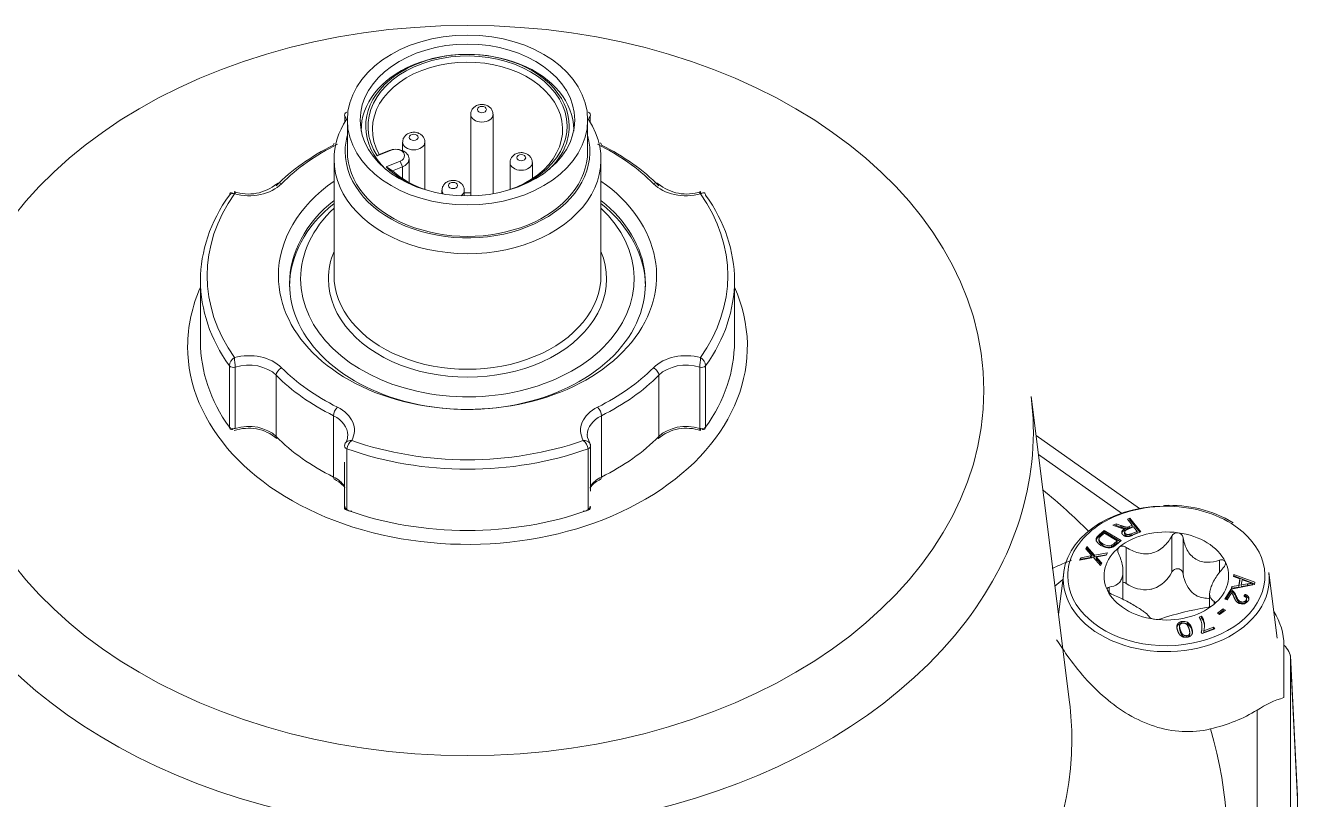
# Model space of a CAD drawing. Header units: millimetres. Extents: x 113490 to 142599, y -20467 to 115.
# Drawn here: x 128200.9 to 128258.1, y -7377 to -7342.2 of the extents above; entities that cross this region are included whole.
import ezdxf

# ---------------------------------------------------------------- set-up
doc = ezdxf.new("R2010")
doc.units = ezdxf.units.MM
doc.layers.add('DV1_0', color=7, linetype='Continuous')

msp = doc.modelspace()

# ---------------------------------------------------------------- linework, layer by layer
at = {"layer": 'DV1_0', "color": 7, "linetype": 'Continuous', "lineweight": 20}
for p, q in [((128215.247, -7346.525), (128215.247, -7346.256)), ((128226.276, -7346.256), (128226.276, -7346.525)), ((128217.235, -7347.803), (128217.335, -7347.784)), ((128217.835, -7348.538), (128217.735, -7348.274)), ((128217.835, -7349.057), (128217.835, -7348.538)), ((128210.056, -7357.476), (128210.056, -7360.234)), ((128210.317, -7360.299), (128210.317, -7357.541)), ((128231.206, -7357.541), (128231.206, -7360.299)), ((128231.466, -7360.234), (128231.466, -7357.476)), ((128212.16, -7360.658), (128212.16, -7357.9)), ((128229.362, -7360.658), (128229.362, -7357.9)), ((128214.739, -7362.481), (128214.739, -7359.723)), ((128226.784, -7362.481), (128226.784, -7359.723)), ((128215.339, -7363.969), (128215.339, -7361.211)), ((128226.184, -7361.211), (128226.184, -7363.969)), ((128246.423, -7361.461), (128250.163, -7364.106)), ((128250.51, -7364.704), (128250.51, -7364.774)), ((128249.152, -7365.073), (128249.152, -7365.144)), ((128249.325, -7365.484), (128249.325, -7365.554)), ((128249.835, -7365.468), (128249.835, -7365.539)), ((128250.322, -7365.009), (128250.322, -7365.08)), ((128250.588, -7365.034), (128250.588, -7365.105)), ((128252.416, -7365.141), (128252.416, -7366.76)), ((128250.366, -7365.641), (128250.366, -7367.26)), ((128254.565, -7366.217), (128254.565, -7366.787)), ((128249.611, -7367.424), (128249.611, -7367.673)), ((128254.323, -7368.071), (128254.323, -7368.188)), ((128255.526, -7368.09), (128255.526, -7368.161)), ((128255.759, -7368.016), (128255.759, -7368.087)), ((128252.877, -7368.977), (128252.877, -7369.048)), ((128252.804, -7369.361), (128252.804, -7369.431)), ((128253.314, -7369.273), (128253.314, -7369.344)), ((128258.072, -7376.979), (128257.759, -7370.638)), ((128257.759, -7389.039), (128257.759, -7370.638)), ((128256.26, -7372.958), (128256.26, -7383.917)), ((128258.072, -7376.979), (128258.072, -7395.379))]:
    msp.add_line(p, q, dxfattribs=at)
at = {"layer": 'DV1_0', "color": 7, "linetype": 'Continuous', "lineweight": 15}
for p, q in [((128215.361, -7346.429), (128215.361, -7347.843)), ((128220.908, -7346.171), (128220.908, -7349.839)), ((128221.908, -7349.743), (128221.908, -7346.171)), ((128226.161, -7347.843), (128226.161, -7346.429)), ((128215.986, -7346.853), (128215.986, -7346.919)), ((128225.536, -7346.919), (128225.536, -7346.853)), ((128216.701, -7348.043), (128217.335, -7347.784)), ((128217.235, -7347.803), (128216.796, -7347.982)), ((128217.846, -7347.421), (128217.846, -7347.808)), ((128218.846, -7349.556), (128218.846, -7347.421)), ((128214.761, -7348.197), (128214.761, -7353.394)), ((128217.735, -7348.274), (128217.101, -7348.533)), ((128218.135, -7349.239), (128218.135, -7348.17)), ((128222.676, -7348.336), (128222.676, -7349.556)), ((128223.676, -7349.065), (128223.676, -7348.336)), ((128226.761, -7353.394), (128226.761, -7348.197)), ((128217.396, -7348.717), (128217.835, -7348.538)), ((128219.614, -7349.586), (128219.614, -7349.743)), ((128220.614, -7349.839), (128220.614, -7349.586)), ((128208.761, -7353.642), (128208.761, -7356.399)), ((128232.761, -7356.399), (128232.761, -7353.642)), ((128247.821, -7372.603), (128246.097, -7358.865)), ((128250.964, -7363.895), (128246.316, -7360.609)), ((128226.294, -7363.118), (128226.294, -7361.007)), ((128215.229, -7361.81), (128215.229, -7363.921)), ((128250.423, -7364.377), (128250.539, -7364.331)), ((128250.643, -7364.65), (128250.423, -7364.377)), ((128250.539, -7364.401), (128250.466, -7364.431)), ((128250.539, -7364.331), (128251.033, -7364.945)), ((128250.539, -7364.331), (128250.539, -7364.401)), ((128250.99, -7364.963), (128250.539, -7364.401)), ((128249.152, -7365.073), (128249.386, -7364.879)), ((128249.386, -7364.95), (128249.152, -7365.144)), ((128249.386, -7364.879), (128250.147, -7365.338)), ((128249.386, -7364.879), (128249.386, -7364.95)), ((128250.098, -7365.379), (128249.386, -7364.95)), ((128249.773, -7364.639), (128249.917, -7364.581)), ((128250.058, -7364.745), (128249.773, -7364.639)), ((128249.917, -7364.651), (128249.864, -7364.673)), ((128249.917, -7364.581), (128250.135, -7364.662)), ((128249.917, -7364.581), (128249.917, -7364.651)), ((128250.135, -7364.733), (128249.917, -7364.651)), ((128250.135, -7364.662), (128250.135, -7364.733)), ((128250.3, -7364.952), (128250.3, -7365.023)), ((128250.313, -7364.792), (128250.313, -7364.862)), ((128250.443, -7364.727), (128250.443, -7364.798)), ((128250.7, -7364.72), (128250.452, -7364.82)), ((128250.51, -7364.704), (128250.643, -7364.65)), ((128250.643, -7364.721), (128250.51, -7364.774)), ((128250.588, -7365.034), (128250.863, -7364.924)), ((128250.588, -7365.105), (128250.863, -7364.994)), ((128250.643, -7364.65), (128250.643, -7364.721)), ((128251.033, -7364.945), (128250.647, -7365.1)), ((128250.863, -7364.924), (128250.7, -7364.72)), ((128250.863, -7364.924), (128250.863, -7364.994)), ((128249.146, -7365.273), (128249.146, -7365.343)), ((128249.146, -7365.283), (128249.146, -7365.354)), ((128249.39, -7365.005), (128249.252, -7365.119)), ((128249.971, -7365.355), (128249.39, -7365.005)), ((128249.709, -7365.551), (128249.709, -7365.621)), ((128249.835, -7365.468), (128249.971, -7365.355)), ((128249.835, -7365.539), (128249.971, -7365.426)), ((128250.147, -7365.338), (128249.924, -7365.523)), ((128249.971, -7365.355), (128249.971, -7365.426)), ((128252.929, -7365.212), (128252.929, -7366.831)), ((128248.9, -7366.099), (128248.276, -7366.213)), ((128248.276, -7366.213), (128248.334, -7366.106)), ((128248.334, -7366.106), (128248.758, -7366.029)), ((128248.758, -7366.1), (128248.334, -7366.177)), ((128248.334, -7366.106), (128248.334, -7366.177)), ((128248.548, -7365.713), (128248.605, -7365.608)), ((128248.781, -7365.968), (128248.548, -7365.713)), ((128248.605, -7365.679), (128248.572, -7365.739)), ((128248.605, -7365.608), (128248.95, -7365.995)), ((128248.605, -7365.608), (128248.605, -7365.679)), ((128248.95, -7366.065), (128248.605, -7365.679)), ((128248.758, -7366.029), (128248.83, -7366.017)), ((128248.758, -7366.029), (128248.758, -7366.1)), ((128248.83, -7366.088), (128248.758, -7366.1)), ((128248.83, -7366.017), (128248.781, -7365.968)), ((128248.83, -7366.017), (128248.83, -7366.088)), ((128249.219, -7366.449), (128248.9, -7366.099)), ((128248.95, -7365.995), (128249.522, -7365.892)), ((128249.479, -7365.97), (128248.95, -7366.065)), ((128248.95, -7365.995), (128248.95, -7366.065)), ((128249.018, -7366.073), (128249.018, -7366.144)), ((128249.466, -7365.996), (128249.161, -7366.051)), ((128249.522, -7365.892), (128249.466, -7365.996)), ((128248.334, -7366.177), (128248.319, -7366.205)), ((128249.094, -7366.154), (128249.271, -7366.354)), ((128249.094, -7366.154), (128249.094, -7366.225)), ((128249.247, -7366.398), (128249.094, -7366.225)), ((128249.271, -7366.354), (128249.219, -7366.449)), ((128247.56, -7366.77), (128247.326, -7368.654)), ((128250.226, -7367.977), (128250.226, -7366.716)), ((128255.191, -7366.955), (128255.208, -7366.857)), ((128255.478, -7367.059), (128255.191, -7366.955)), ((128255.208, -7366.928), (128255.203, -7366.96)), ((128255.208, -7366.857), (128256.154, -7367.213)), ((128255.208, -7366.857), (128255.208, -7366.928)), ((128256.142, -7367.279), (128255.208, -7366.928)), ((128255.427, -7367.353), (128255.478, -7367.059)), ((128255.478, -7367.129), (128255.427, -7367.424)), ((128255.478, -7367.059), (128255.478, -7367.129)), ((128255.58, -7367.095), (128255.538, -7367.333)), ((128255.858, -7367.198), (128255.58, -7367.095)), ((128256.041, -7367.252), (128256.041, -7367.323)), ((128256.154, -7367.213), (128256.136, -7367.314)), ((128257.154, -7369.729), (128256.786, -7366.77)), ((128254.121, -7367.723), (128254.121, -7368.314)), ((128254.805, -7367.969), (128255.066, -7367.54)), ((128255.066, -7367.611), (128254.841, -7367.98)), ((128255.107, -7367.684), (128254.914, -7368.002)), ((128255.066, -7367.54), (128255.066, -7367.611)), ((128256.136, -7367.314), (128255.094, -7367.514)), ((128255.094, -7367.514), (128255.112, -7367.408)), ((128255.112, -7367.479), (128255.106, -7367.511)), ((128255.112, -7367.408), (128255.427, -7367.353)), ((128255.112, -7367.408), (128255.112, -7367.479)), ((128255.427, -7367.424), (128255.112, -7367.479)), ((128255.139, -7367.573), (128255.139, -7367.644)), ((128255.305, -7367.81), (128255.305, -7367.88)), ((128255.427, -7367.353), (128255.427, -7367.424)), ((128255.538, -7367.333), (128255.827, -7367.283)), ((128255.538, -7367.333), (128255.538, -7367.404)), ((128255.538, -7367.404), (128255.827, -7367.354)), ((128255.652, -7367.833), (128255.714, -7367.755)), ((128255.714, -7367.755), (128255.714, -7367.825)), ((128255.827, -7367.283), (128255.827, -7367.354)), ((128254.48, -7368.602), (128254.735, -7368.404)), ((128254.735, -7368.404), (128254.826, -7368.463)), ((128254.735, -7368.404), (128254.735, -7368.475)), ((128254.914, -7368.002), (128254.805, -7367.969)), ((128255.778, -7368.025), (128255.778, -7367.955)), ((128253.646, -7368.776), (128253.757, -7368.733)), ((128253.757, -7368.804), (128253.679, -7368.834)), ((128253.757, -7368.733), (128253.757, -7368.804)), ((128254.571, -7368.66), (128254.48, -7368.602)), ((128254.735, -7368.475), (128254.53, -7368.634)), ((128254.826, -7368.463), (128254.571, -7368.66)), ((128254.777, -7368.502), (128254.735, -7368.475)), ((128252.768, -7369.192), (128252.768, -7369.263)), ((128253.122, -7369.01), (128253.122, -7369.081)), ((128253.208, -7369.537), (128253.208, -7369.608)), ((128253.225, -7369.532), (128253.225, -7369.461)), ((128253.779, -7369.518), (128253.734, -7369.459)), ((128253.772, -7369.281), (128253.772, -7369.21)), ((128254.348, -7369.301), (128253.779, -7369.518)), ((128253.862, -7369.392), (128254.292, -7369.227)), ((128254.292, -7369.298), (128253.862, -7369.462)), ((128253.862, -7369.392), (128253.862, -7369.462)), ((128254.292, -7369.227), (128254.348, -7369.301)), ((128254.292, -7369.227), (128254.292, -7369.298)), ((128254.307, -7369.317), (128254.292, -7369.298)), ((128253.095, -7369.609), (128253.095, -7369.68)), ((128257.46, -7370.039), (128257.46, -7372.395)), ((128258.069, -7376.833), (128257.756, -7370.5))]:
    msp.add_line(p, q, dxfattribs=at)
for centre, radius, start, end in [((128210.922, -7347.779), 1.977, 250.8187, 309.9805), ((128230.6, -7347.779), 1.977, 230.0125, 289.1883), ((128210.238, -7349.979), 0.25, 71.5127, 136.5596), ((128210.575, -7357.542), 0.522, 124.0118, 172.6974), ((128210.238, -7357.304), 0.25, 223.4307, 288.4969), ((128205.08, -7357.741), 5.24, 2.1852, 6.9225), ((128236.442, -7357.741), 5.24, 173.0776, 177.8147), ((128231.285, -7357.304), 0.25, 251.5031, 316.5693), ((128230.948, -7357.542), 0.522, 7.3026, 55.9881), ((128210.238, -7360.062), 0.25, 223.4316, 288.496), ((128210.923, -7362.262), 1.977, 50.0125, 109.1883), ((128230.6, -7362.262), 1.977, 70.8187, 129.9805), ((128231.285, -7360.062), 0.25, 251.504, 316.5684), ((128215.864, -7361.269), 0.528, 125.4539, 173.6627), ((128225.631, -7361.286), 0.558, 7.7104, 53.1731), ((128252.337, -7369.331), 5.58, 59.3237, 92.962), ((128250.369, -7363.918), 0.884, 249.4506, 260.3027), ((128250.281, -7364.294), 0.498, 262.9423, 273.7024), ((128250.309, -7364.23), 0.515, 285.1807, 293.0228), ((128250.309, -7364.301), 0.515, 285.1807, 293.0228), ((128252.676, -7365.274), 0.292, 84.0047, 152.9011), ((128252.666, -7365.246), 0.265, 7.3597, 81.2137), ((128249.589, -7365.011), 0.65, 236.9671, 275.1891), ((128249.584, -7365.13), 0.439, 233.7266, 286.466), ((128249.584, -7365.201), 0.439, 233.7266, 286.466), ((128249.503, -7365.098), 0.497, 294.3807, 311.8539), ((128249.503, -7365.169), 0.497, 294.3807, 311.8539), ((128249.418, -7364.941), 0.771, 299.4218, 310.9623), ((128248.855, -7364.513), 1.568, 275.9465, 281.2427), ((128248.318, -7366.807), 1.014, 40.0563, 46.3754), ((128249.602, -7365.244), 0.417, 276.2793, 297.8705), ((128248.318, -7366.878), 1.014, 40.0563, 46.3754), ((128251.253, -7366.035), 1.512, 234.1239, 276.6682), ((128251.064, -7366.08), 1.514, 290.8563, 333.2673), ((128254.302, -7366.675), 1.382, 186.4929, 230.7383), ((128256.489, -7371.069), 3.843, 96.6917, 99.9217), ((128256.45, -7365.541), 1.759, 250.3192, 256.5492), ((128249.94, -7367.311), 0.489, 212.3081, 251.1134), ((128254.073, -7366.635), 1.298, 247.0279, 272.0602), ((128254.858, -7367.947), 0.467, 17.0566, 53.0285), ((128254.858, -7368.017), 0.467, 17.0566, 53.0285), ((128256.489, -7371.139), 3.843, 96.6917, 99.9217), ((128256.328, -7382.432), 14.277, 99.4643, 107.9363), ((128253.895, -7367.698), 0.657, 277.4305, 306.6327), ((128255.582, -7367.865), 0.325, 250.4666, 326.138), ((128251.743, -7368.28), 0.6, 260.1569, 288.2961), ((128252.953, -7369.339), 0.37, 62.7937, 101.8456), ((128253.039, -7369.179), 0.729, 17.251, 33.6009), ((128252.935, -7369.209), 0.837, 342.6226, 17.0771), ((128253.105, -7369.174), 0.788, 343.9786, 34.0323), ((128253.105, -7369.245), 0.788, 359.9341, 34.0323), ((128252.953, -7369.41), 0.37, 62.7937, 101.8456), ((128252.877, -7369.391), 0.453, 14.9868, 57.1645), ((128252.877, -7369.461), 0.453, 14.9868, 57.1645), ((128252.935, -7369.279), 0.837, 346.6326, 359.8834), ((128258.65, -7376.495), 4.269, 106.1816, 124.0401)]:
    msp.add_arc(centre, radius, start, end, dxfattribs=at)
at = {"layer": 'DV1_0', "color": 7, "linetype": 'Continuous', "lineweight": 20}
for centre, major_axis in [((128220.761, -7358.591), (-23.211, 0)), ((128221.408, -7345.959), (0.2, 0)), ((128218.346, -7347.209), (0.2, 0)), ((128223.176, -7348.124), (0.2, 0)), ((128220.114, -7349.374), (0.2, 0))]:
    msp.add_ellipse(centre, major_axis=major_axis, ratio=0.707107, dxfattribs=at)
at = {"layer": 'DV1_0', "color": 7, "linetype": 'Continuous', "lineweight": 15}
for major_axis in [(-5.4, 0), (4.825, 0)]:
    msp.add_ellipse((128220.761, -7346.429), major_axis=major_axis, ratio=0.707107, dxfattribs=at)
for centre, major_axis, ratio, start_param, end_param in [((128220.761, -7346.712), (-4.475, 0), 0.707107, 2.097391, 6.717279), ((128220.761, -7346.712), (4.575, 0), 0.707107, 0, 3.783032), ((128220.761, -7346.853), (4.275, 0), 0.707107, 5.15073, 9.807561), ((128220.761, -7346.853), (4.775, 0), 0.707107, 0, 3.162538), ((128220.761, -7348.197), (-6, 0), 0.707107, 0, 3.577672), ((128220.761, -7348.197), (-6, 0), 0.707107, 5.847108, 6.283185), ((128227.644, -7346.691), (1.5, 0), 0.707107, 2.719344, 2.868541), ((128220.761, -7347.843), (-5.5, 0), 0.707107, 6.092203, 6.283185), ((128220.761, -7347.843), (-5.5, 0), 0.707107, 0, 3.332575), ((128220.761, -7346.712), (4.575, 0), 0.707107, 5.641744, 6.283185), ((128220.761, -7346.853), (4.775, 0), 0.707107, 6.26224, 6.283185), ((128220.761, -7353.642), (-10.5, 0), 0.707107, 5.323254, 5.67232), ((128220.761, -7353.429), (-10.2, 0), 0.707107, 5.323254, 5.67232), ((128214.911, -7347.733), (0.133, -0.269), 0.40558, 3.171432, 3.827903), ((128217.535, -7348.17), (-0.6, 0), 0.707107, 2.094395, 5.235988), ((128217.535, -7348.029), (-0.4, 0), 0.707107, 2.094395, 5.235988), ((128220.761, -7353.429), (10.2, 0), 0.707107, 0.610865, 0.959931), ((128226.612, -7347.733), (-0.133, -0.269), 0.40558, 2.455282, 3.11061), ((128220.761, -7353.642), (10.5, 0), 0.707107, 0.610865, 0.959931), ((128220.761, -7347.843), (-5.4, 0), 0.707107, 0, 3.141593), ((128229.622, -7343.446), (-13.404, -5.079), 0.066987, -0.321068, -0.295878), ((128220.761, -7346.712), (-4.475, 0), 0.707107, 0.613104, 1.044201), ((128223.823, -7336.344), (2.668, -14.083), 0.933013, -0.725451, -0.700261), ((128220.761, -7346.853), (4.275, 0), 0.707107, 3.806007, 4.274048), ((128220.761, -7353.429), (-8.5, 0), 0.707107, 0, 3.928721), ((128220.761, -7353.429), (-8.5, 0), 0.707107, 5.496057, 6.283185), ((128220.761, -7353.642), (12, 0), 0.707107, 2.672717, 3.610469), ((128220.761, -7353.429), (11.7, 0), 0.707107, 2.680654, 3.602531), ((128220.761, -7353.783), (-8, 0), 0.707107, 5.560451, 6.283185), ((128220.761, -7353.783), (-8, 0), 0.707107, 0, 3.864327), ((128220.761, -7352.722), (4.275, 0), 0.707107, 1.536392, 1.6052), ((128220.761, -7353.429), (-11.7, 0), 0.707107, 2.680654, 3.602531), ((128220.761, -7353.642), (-12, 0), 0.707107, 2.672717, 3.610469), ((128220.761, -7353.924), (-8, 0), 0.707107, 5.560451, 6.283185), ((128220.761, -7353.571), (-7.5, 0), 0.707107, 5.639684, 6.283185), ((128220.761, -7353.571), (-7.5, 0), 0.707107, 0, 3.785094), ((128220.761, -7353.924), (-8, 0), 0.707107, 3.141593, 3.864327), ((128220.761, -7353.571), (-6.25, 0), 0.707107, 0, 3.425387), ((128220.761, -7353.571), (-6.25, 0), 0.707107, 5.999391, 6.283185), ((128220.761, -7353.394), (-6, 0), 0.707107, 0, 3.141593), ((128220.761, -7356.611), (-12.58, 0), 0.707107, 5.978276, 6.283185), ((128220.761, -7356.611), (-12.58, 0), 0.707107, 0, 3.446502), ((128220.761, -7356.399), (12, 0), 0.707107, 3.141593, 3.610469), ((128220.761, -7356.399), (-12, 0), 0.707107, 2.672717, 3.141593), ((128210.931, -7358.296), (1.8, 0), 0.707107, 0.610865, 1.939725), ((128230.591, -7358.296), (1.8, 0), 0.707107, 1.201868, 2.530727), ((128210.931, -7358.509), (-1.5, 0), 0.707107, 3.752458, 5.134638), ((128230.591, -7358.509), (-1.5, 0), 0.707107, 4.29014, 5.67232), ((128220.761, -7353.642), (-10.5, 0), 0.707107, 0.610865, 0.959931), ((128220.761, -7353.429), (-10.2, 0), 0.707107, 0.610865, 0.959931), ((128220.761, -7353.429), (10.2, 0), 0.707107, 5.323254, 5.67232), ((128220.761, -7353.642), (10.5, 0), 0.707107, 5.323254, 5.67232), ((128220.761, -7360.455), (-25.436, 0), 0.707107, 2.650107, 3.2301), ((128213.878, -7360.38), (-1.8, 0), 0.707107, 2.772664, 4.101524), ((128227.644, -7360.592), (1.5, 0), 0.707107, 2.181662, 3.135191), ((128220.761, -7356.399), (-10.5, 0), 0.707107, 0.610865, 0.959931), ((128212.406, -7360.536), (0.213, 0.211), 0.579228, 2.620829, 3.141015), ((128213.878, -7360.592), (-1.5, 0), 0.707107, 2.835366, 3.141593), ((128220.761, -7353.429), (11.7, 0), 0.707107, 4.25145, 5.173328), ((128220.761, -7356.399), (10.5, 0), 0.707107, 5.323254, 5.67232), ((128229.117, -7360.536), (-0.213, 0.211), 0.579228, 3.093234, 3.662356), ((128220.761, -7353.642), (-12, 0), 0.707107, 1.10192, 2.039672), ((128252.173, -7367.056), (-4.631, 0), 0.707107, 4.739114, 6.283185), ((128220.761, -7356.399), (12, 0), 0.707107, 4.243513, 5.181265), ((128252.173, -7366.927), (-4.432, 0), 0.707107, 0, 3.990776), ((128252.173, -7366.927), (-4.432, 0), 0.707107, 5.567983, 6.283185), ((128252.173, -7366.927), (-2.8, 0), 0.707107, 4.520785, 5.567983), ((128252.173, -7366.927), (2.8, 0), 0.707107, 0.331995, 1.379193), ((128252.173, -7366.927), (2.8, 0), 0.707107, 2.42639, 3.473588), ((128252.173, -7366.927), (-2.8, 0), 0.707107, 2.42639, 3.473588), ((128252.173, -7370.039), (6.25, 0), 0.707107, -3.872694, -3.783564), ((128252.173, -7367.056), (-4.631, 0), 0.707107, 0, 3.229193), ((128252.173, -7366.927), (-2.8, 0), 0.707107, 0.331995, 1.379193), ((128250.955, -7366.366), (1.721, 0), 0.707107, 4.99079, 5.097978), ((128254.624, -7366.87), (-1.721, 0), 0.707107, 0.802, 0.909188), ((128254.989, -7367.68), (0.213, 0), 0.707107, 0.791927, 1.201964), ((128254.989, -7367.751), (0.213, 0), 0.707107, 0.791927, 1.201964), ((128252.173, -7366.927), (2.8, 0), 0.707107, 4.520785, 5.567983), ((128252.173, -7370.039), (-5.287, 0), 0.707107, 3.141593, 3.560211), ((128253.059, -7369.5), (0.158, 0), 0.707107, 4.93993, 5.948385), ((128253.059, -7369.571), (0.158, 0), 0.707107, 4.93993, 5.279477), ((128253.059, -7369.571), (0.158, 0), 0.707107, 5.424498, 5.948385), ((128252.173, -7370.638), (5.586, 0), 0.707107, 0, 0.034928), ((128220.761, -7374.301), (-27.166, 0), 0.707107, 3.141593, 3.2301), ((128252.173, -7369.614), (6.25, 0), 0.707107, 5.035439, 5.425148), ((128252.173, -7376.979), (-5.899, 0), 0.707107, 3.141593, 3.176521)]:
    msp.add_ellipse(centre, major_axis=major_axis, ratio=ratio, start_param=start_param, end_param=end_param, dxfattribs=at)
at = {"layer": 'DV1_0', "color": 7, "linetype": 'Continuous', "lineweight": 20}
for centre, major_axis, ratio, start_param, end_param in [((128213.878, -7346.691), (-1.5, 0), 0.707107, 3.414646, 3.563842), ((128221.408, -7346.171), (0.5, 0), 0.707107, 3.141593, 6.281425), ((128218.346, -7347.421), (0.5, 0), 0.707107, 3.141593, 6.281425), ((128226.612, -7347.733), (-0.133, -0.269), 0.40558, 3.11061, 3.185901), ((128223.176, -7348.336), (0.5, 0), 0.707107, 3.140991, 6.281327), ((128210.931, -7348.562), (-1.8, 0), 0.707107, 1.201868, 2.530727), ((128212.406, -7349.505), (0.213, -0.211), 0.579228, 2.09156, 3.093234), ((128229.117, -7349.505), (-0.213, -0.211), 0.579228, 3.141015, 4.191625), ((128230.591, -7348.562), (-1.8, 0), 0.707107, 0.610865, 1.939725), ((128220.114, -7349.586), (0.5, 0), 0.707107, 3.141593, 3.633029), ((128220.114, -7349.586), (0.5, 0), 0.707107, 5.50391, 6.281425), ((128212.406, -7357.778), (0.213, 0.211), 0.579228, 1.050033, 2.620829), ((128229.117, -7357.778), (-0.213, 0.211), 0.579228, 3.662356, 5.233153), ((128214.911, -7359.55), (0.133, 0.269), 0.40558, 0.884486, 2.455282), ((128213.878, -7360.592), (-1.5, 0), 0.707107, 3.141593, 4.101524), ((128227.644, -7360.38), (1.8, 0), 0.707107, 2.181662, 3.510521), ((128226.612, -7359.55), (-0.133, 0.269), 0.40558, 3.827903, 5.398699), ((128210.931, -7361.266), (1.5, 0), 0.707107, 0.610865, 1.993045), ((128230.591, -7361.266), (1.5, 0), 0.707107, 1.148547, 2.530727), ((128220.761, -7360.455), (-25.436, 0), 0.707107, 0, 2.650107), ((128213.878, -7363.35), (-1.5, 0), 0.707107, 3.591565, 4.101524), ((128214.911, -7362.307), (0.133, 0.269), 0.40558, 2.455282, 3.11061), ((128227.644, -7363.35), (1.5, 0), 0.707107, 2.181662, 2.69162), ((128226.612, -7362.307), (-0.133, 0.269), 0.40558, 3.171432, 3.827903), ((128220.761, -7378.815), (34.139, 0), 0.707107, 0.613658, 0.71125), ((128252.173, -7366.927), (-4.432, 0), 0.707107, 3.990776, 5.567983), ((128256.26, -7370.675), (1.5, 0), 0.707107, 0.034907, 0.643501), ((128220.761, -7378.815), (-34.139, 0), 0.707107, 2.983486, 3.350631), ((128220.761, -7374.301), (-27.166, 0), 0.707107, 0, 3.141593)]:
    msp.add_ellipse(centre, major_axis=major_axis, ratio=ratio, start_param=start_param, end_param=end_param, dxfattribs=at)
at = {"layer": 'DV1_0', "color": 7, "linetype": 'Continuous', "lineweight": 15}
for points, degree in [([(128215.339, -7346.072), (128215.248, -7346.105), (128215.205, -7346.191), (128215.247, -7346.256)], 3), ([(128226.276, -7346.256), (128226.318, -7346.191), (128226.275, -7346.105), (128226.184, -7346.072)], 3), ([(128226.26, -7360.96), (128226.16, -7360.738), (128226.126, -7360.614), (128226.155, -7360.587)], 3), ([(128215.247, -7361.027), (128215.205, -7361.093), (128215.248, -7361.179), (128215.339, -7361.211)], 3), ([(128226.184, -7361.211), (128226.275, -7361.179), (128226.318, -7361.093), (128226.276, -7361.027)], 3), ([(128215.339, -7363.969), (128215.248, -7363.936), (128215.205, -7363.85), (128215.247, -7363.785)], 3), ([(128226.276, -7363.785), (128226.318, -7363.85), (128226.275, -7363.936), (128226.184, -7363.969)], 3), ([(128250.135, -7364.662), (128250.23, -7364.697), (128250.342, -7364.73), (128250.413, -7364.733), (128250.443, -7364.727)], 2), ([(128250.443, -7364.798), (128250.413, -7364.803), (128250.342, -7364.8), (128250.23, -7364.768), (128250.135, -7364.733)], 2), ([(128250.203, -7365.057), (128250.15, -7364.992), (128250.198, -7364.854), (128250.313, -7364.792)], 2), ([(128250.313, -7364.862), (128250.207, -7364.92), (128250.179, -7364.983)], 2), ([(128250.452, -7364.82), (128250.374, -7364.852), (128250.303, -7364.91), (128250.298, -7364.98), (128250.322, -7365.009)], 2), ([(128249.234, -7365.556), (128249.148, -7365.504), (128249.049, -7365.394), (128249.015, -7365.297), (128249.029, -7365.213), (128249.093, -7365.122), (128249.152, -7365.073)], 2), ([(128249.252, -7365.119), (128249.187, -7365.173), (128249.142, -7365.25), (128249.146, -7365.283)], 2), ([(128249.146, -7365.283), (128249.152, -7365.33), (128249.238, -7365.431), (128249.325, -7365.484)], 2), ([(128249.146, -7365.354), (128249.152, -7365.401), (128249.238, -7365.502), (128249.325, -7365.554)], 2), ([(128250.647, -7365.1), (128250.532, -7365.147), (128250.384, -7365.163), (128250.244, -7365.108), (128250.203, -7365.057)], 2), ([(128250.3, -7365.022), (128250.3, -7365.053), (128250.322, -7365.08)], 2), ([(128250.322, -7365.009), (128250.357, -7365.053), (128250.491, -7365.073), (128250.588, -7365.034)], 2), ([(128250.322, -7365.08), (128250.357, -7365.124), (128250.491, -7365.144), (128250.588, -7365.105)], 2), ([(128250.366, -7367.26), (128250.323, -7367.232), (128250.274, -7367.213), (128250.225, -7367.207)], 3), ([(128255.207, -7367.863), (128255.166, -7367.766), (128255.13, -7367.707), (128255.107, -7367.684)], 2), ([(128255.305, -7367.81), (128255.364, -7367.953), (128255.461, -7368.07), (128255.526, -7368.09)], 2), ([(128255.759, -7368.016), (128255.794, -7367.958), (128255.738, -7367.86), (128255.652, -7367.833)], 2), ([(128255.714, -7367.755), (128255.838, -7367.802), (128255.907, -7367.954), (128255.851, -7368.046)], 2), ([(128255.473, -7368.171), (128255.418, -7368.154), (128255.331, -7368.09), (128255.258, -7367.98), (128255.207, -7367.863)], 2), ([(128255.526, -7368.161), (128255.461, -7368.141), (128255.364, -7368.023), (128255.305, -7367.88)], 2), ([(128255.526, -7368.09), (128255.593, -7368.11), (128255.726, -7368.07), (128255.759, -7368.016)], 2), ([(128255.759, -7368.087), (128255.726, -7368.141), (128255.593, -7368.181), (128255.526, -7368.161)], 2), ([(128255.778, -7368.025), (128255.779, -7368.054), (128255.759, -7368.087)], 2), ([(128252.681, -7369.382), (128252.639, -7369.261), (128252.659, -7369.1), (128252.772, -7368.995), (128252.877, -7368.977)], 2), ([(128253.117, -7369.679), (128253.039, -7369.692), (128252.905, -7369.668), (128252.801, -7369.597), (128252.716, -7369.484), (128252.681, -7369.382)], 2), ([(128252.901, -7369.046), (128252.82, -7369.06), (128252.746, -7369.191), (128252.804, -7369.361)], 2), ([(128252.768, -7369.262), (128252.768, -7369.327), (128252.804, -7369.431)], 2), ([(128252.804, -7369.361), (128252.862, -7369.53), (128253.012, -7369.623), (128253.095, -7369.609)], 2), ([(128252.804, -7369.431), (128252.862, -7369.601), (128253.012, -7369.694), (128253.095, -7369.679)], 2), ([(128253.191, -7369.294), (128253.133, -7369.125), (128252.983, -7369.032), (128252.901, -7369.046)], 2), ([(128253.314, -7369.273), (128253.356, -7369.396), (128253.336, -7369.556), (128253.224, -7369.66), (128253.117, -7369.679)], 2), ([(128253.209, -7369.537), (128253.249, -7369.464), (128253.191, -7369.294)], 2), ([(128253.209, -7369.608), (128253.225, -7369.578), (128253.225, -7369.531)], 2), ([(128253.348, -7369.514), (128253.348, -7369.443), (128253.314, -7369.344)], 2)]:
    msp.add_open_spline(points, degree=degree, dxfattribs=at)
for points, degree, knots in [([(128221.408, -7345.73), (128221.349, -7345.734), (128221.242, -7345.744), (128221.084, -7345.82), (128220.971, -7345.939), (128220.912, -7346.068), (128220.914, -7346.143), (128220.915, -7346.175)], 3, [0, 0, 0, 0, 0.213256, 0.45403, 0.673877, 0.880374, 1, 1, 1, 1]), ([(128221.902, -7346.171), (128221.904, -7346.153), (128221.91, -7346.09), (128221.866, -7345.974), (128221.774, -7345.856), (128221.641, -7345.77), (128221.509, -7345.733), (128221.433, -7345.73), (128221.408, -7345.73)], 3, [0, 0, 0, 0, 0.068599, 0.275379, 0.473191, 0.680223, 0.909966, 1, 1, 1, 1]), ([(128218.346, -7346.98), (128218.287, -7346.984), (128218.18, -7346.994), (128218.022, -7347.07), (128217.909, -7347.189), (128217.85, -7347.318), (128217.852, -7347.393), (128217.853, -7347.425)], 3, [0, 0, 0, 0, 0.213256, 0.45403, 0.673877, 0.880374, 1, 1, 1, 1]), ([(128218.84, -7347.421), (128218.842, -7347.403), (128218.849, -7347.34), (128218.804, -7347.224), (128218.712, -7347.106), (128218.58, -7347.02), (128218.447, -7346.983), (128218.371, -7346.98), (128218.346, -7346.98)], 3, [0, 0, 0, 0, 0.068599, 0.275379, 0.473191, 0.680223, 0.909966, 1, 1, 1, 1]), ([(128223.176, -7347.895), (128223.117, -7347.899), (128223.01, -7347.909), (128222.852, -7347.985), (128222.739, -7348.104), (128222.68, -7348.231), (128222.682, -7348.305), (128222.683, -7348.336)], 3, [0, 0, 0, 0, 0.214556, 0.456798, 0.677986, 0.885741, 1, 1, 1, 1]), ([(128223.67, -7348.337), (128223.672, -7348.319), (128223.678, -7348.255), (128223.633, -7348.139), (128223.541, -7348.021), (128223.409, -7347.935), (128223.276, -7347.899), (128223.201, -7347.895), (128223.176, -7347.895)], 3, [0, 0, 0, 0, 0.069829, 0.276337, 0.473887, 0.680645, 0.910085, 1, 1, 1, 1]), ([(128220.114, -7349.145), (128220.055, -7349.149), (128219.948, -7349.159), (128219.79, -7349.235), (128219.677, -7349.354), (128219.617, -7349.483), (128219.62, -7349.558), (128219.621, -7349.59)], 3, [0, 0, 0, 0, 0.213256, 0.45403, 0.673877, 0.880374, 1, 1, 1, 1]), ([(128220.608, -7349.586), (128220.61, -7349.568), (128220.616, -7349.505), (128220.571, -7349.389), (128220.48, -7349.271), (128220.347, -7349.185), (128220.215, -7349.149), (128220.139, -7349.145), (128220.114, -7349.145)], 3, [0, 0, 0, 0, 0.068599, 0.275379, 0.473191, 0.680223, 0.909966, 1, 1, 1, 1]), ([(128210.056, -7349.807), (128210.056, -7349.755), (128210.089, -7349.705), (128210.176, -7349.696), (128210.238, -7349.721), (128210.28, -7349.748), (128210.281, -7349.749), (128210.282, -7349.75)], 3, [0, 0, 0, 0, 0.395906, 0.593859, 0.989765, 0.989765, 1, 1, 1, 1]), ([(128210.282, -7349.75), (128210.282, -7349.749), (128210.283, -7349.748), (128210.287, -7349.707), (128210.295, -7349.665), (128210.31, -7349.648), (128210.317, -7349.69), (128210.317, -7349.742)], 3, [0, 0, 0, 0, 0.010235, 0.010235, 0.406141, 0.604094, 1, 1, 1, 1]), ([(128231.206, -7349.742), (128231.206, -7349.716), (128231.208, -7349.674), (128231.221, -7349.637), (128231.234, -7349.687), (128231.24, -7349.748), (128231.24, -7349.749), (128231.24, -7349.75)], 3, [0, 0, 0, 0, 0.197946, 0.395892, 0.989731, 0.989731, 1, 1, 1, 1]), ([(128231.24, -7349.75), (128231.241, -7349.749), (128231.242, -7349.748), (128231.305, -7349.707), (128231.389, -7349.681), (128231.456, -7349.736), (128231.466, -7349.781), (128231.466, -7349.807)], 3, [0, 0, 0, 0, 0.010269, 0.010269, 0.604108, 0.802054, 1, 1, 1, 1]), ([(128210.056, -7360.234), (128210.056, -7360.26), (128210.067, -7360.305), (128210.134, -7360.36), (128210.217, -7360.334), (128210.28, -7360.293), (128210.281, -7360.292), (128210.282, -7360.291)], 3, [0, 0, 0, 0, 0.197953, 0.395906, 0.989765, 0.989765, 1, 1, 1, 1]), ([(128231.206, -7360.299), (128231.206, -7360.325), (128231.208, -7360.367), (128231.221, -7360.404), (128231.234, -7360.353), (128231.24, -7360.293), (128231.24, -7360.292), (128231.24, -7360.291)], 3, [0, 0, 0, 0, 0.197946, 0.395892, 0.989731, 0.989731, 1, 1, 1, 1]), ([(128231.24, -7360.291), (128231.241, -7360.292), (128231.242, -7360.293), (128231.305, -7360.334), (128231.389, -7360.36), (128231.456, -7360.305), (128231.466, -7360.26), (128231.466, -7360.234)], 3, [0, 0, 0, 0, 0.010269, 0.010269, 0.604108, 0.802054, 1, 1, 1, 1]), ([(128215.557, -7360.839), (128215.556, -7360.839), (128215.554, -7360.839), (128215.468, -7360.835), (128215.353, -7360.858), (128215.261, -7360.95), (128215.247, -7361.001), (128215.247, -7361.027)], 3, [0, 0, 0, 0, 0.010216, 0.010216, 0.604086, 0.802043, 1, 1, 1, 1]), ([(128226.276, -7361.027), (128226.276, -7360.975), (128226.231, -7360.906), (128226.111, -7360.848), (128226.026, -7360.837), (128225.968, -7360.839), (128225.967, -7360.839), (128225.965, -7360.839)], 3, [0, 0, 0, 0, 0.395892, 0.593838, 0.989731, 0.989731, 1, 1, 1, 1]), ([(128214.778, -7362.576), (128214.92, -7362.662), (128215.095, -7362.771), (128215.22, -7362.915), (128215.254, -7362.963)], 3, [0, 0, 0, 0, 0.3679318, 0.5463135, 0.5463135, 0.5463135, 0.5463135]), ([(128226.259, -7362.982), (128226.315, -7362.892), (128226.462, -7362.737), (128226.652, -7362.628), (128226.745, -7362.576)], 3, [0.423951, 0.423951, 0.423951, 0.423951, 0.7648726, 1, 1, 1, 1]), ([(128215.247, -7363.785), (128215.247, -7363.837), (128215.292, -7363.915), (128215.412, -7363.994), (128215.496, -7364.017), (128215.554, -7364.021), (128215.556, -7364.021), (128215.557, -7364.021)], 3, [0, 0, 0, 0, 0.395892, 0.593838, 0.989731, 0.989731, 1, 1, 1, 1]), ([(128225.965, -7364.021), (128225.967, -7364.021), (128225.968, -7364.021), (128226.026, -7364.017), (128226.111, -7363.994), (128226.231, -7363.915), (128226.276, -7363.837), (128226.276, -7363.785)], 3, [0, 0, 0, 0, 0.010216, 0.010216, 0.40613, 0.604086, 1, 1, 1, 1]), ([(128249.152, -7365.144), (128249.093, -7365.193), (128249.029, -7365.284), (128249.019, -7365.341), (128249.02, -7365.358)], 2, [0, 0, 0, 0.2, 0.4, 0.4740335, 0.4740335, 0.4740335]), ([(128250.366, -7365.641), (128250.54, -7365.753), (128250.723, -7365.839), (128251.018, -7365.914), (128251.117, -7365.929), (128251.317, -7365.934), (128251.419, -7365.923), (128251.613, -7365.876), (128251.707, -7365.839), (128251.885, -7365.742), (128251.967, -7365.683), (128252.195, -7365.481), (128252.318, -7365.319), (128252.416, -7365.141)], 3, [0, 0, 0, 0, 0.25, 0.25, 0.375, 0.375, 0.5, 0.5, 0.625, 0.625, 0.75, 0.75, 1, 1, 1, 1]), ([(128252.929, -7365.212), (128252.961, -7365.407), (128253.021, -7365.593), (128253.163, -7365.847), (128253.218, -7365.924), (128253.345, -7366.063), (128253.418, -7366.123), (128253.572, -7366.218), (128253.656, -7366.254), (128253.831, -7366.301), (128253.921, -7366.312), (128254.197, -7366.316), (128254.381, -7366.279), (128254.565, -7366.217)], 3, [0, 0, 0, 0, 0.25, 0.25, 0.375, 0.375, 0.5, 0.5, 0.625, 0.625, 0.75, 0.75, 1, 1, 1, 1]), ([(128249.611, -7367.424), (128249.752, -7367.408), (128249.875, -7367.37), (128250.028, -7367.262), (128250.072, -7367.218), (128250.145, -7367.111), (128250.174, -7367.047), (128250.214, -7366.905), (128250.224, -7366.825), (128250.227, -7366.654), (128250.219, -7366.565), (128250.172, -7366.289), (128250.11, -7366.102), (128250.024, -7365.92)], 3, [0, 0, 0, 0, 0.25, 0.25, 0.375, 0.375, 0.5, 0.5, 0.625, 0.625, 0.75, 0.75, 1, 1, 1, 1]), ([(128250.024, -7365.92), (128249.999, -7365.868), (128249.987, -7365.812), (128249.997, -7365.708), (128250.02, -7365.661), (128250.059, -7365.629)], 3, [0, 0, 0, 0, 0.5, 0.5, 1, 1, 1, 1]), ([(128250.059, -7365.629), (128250.098, -7365.597), (128250.151, -7365.582), (128250.261, -7365.589), (128250.317, -7365.609), (128250.366, -7365.641)], 3, [0, 0, 0, 0, 0.5, 0.5, 1, 1, 1, 1]), ([(128247.045, -7366.589), (128247.151, -7366.541), (128247.266, -7366.489), (128247.55, -7366.366), (128247.726, -7366.292), (128247.915, -7366.215)], 3, [0.84571178, 0.84571178, 0.84571178, 0.84571178, 0.875, 0.875, 0.91331259, 0.91331259, 0.91331259, 0.91331259]), ([(128252.929, -7366.831), (128252.92, -7366.775), (128252.895, -7366.722), (128252.819, -7366.64), (128252.765, -7366.611), (128252.648, -7366.595), (128252.588, -7366.608), (128252.485, -7366.666), (128252.444, -7366.709), (128252.416, -7366.76)], 3, [0, 0, 0, 0, 0.25, 0.25, 0.5, 0.5, 0.75, 0.75, 1, 1, 1, 1]), ([(128254.736, -7366.566), (128254.594, -7366.717), (128254.471, -7366.878), (128254.319, -7367.127), (128254.275, -7367.209), (128254.201, -7367.369), (128254.172, -7367.447), (128254.133, -7367.59), (128254.122, -7367.655), (128254.12, -7367.773), (128254.127, -7367.824), (128254.174, -7367.959), (128254.236, -7368.023), (128254.323, -7368.071)], 3, [0, 0, 0, 0, 0.25, 0.25, 0.375, 0.375, 0.5, 0.5, 0.625, 0.625, 0.75, 0.75, 1, 1, 1, 1]), ([(128254.565, -7366.217), (128254.618, -7366.199), (128254.671, -7366.194), (128254.763, -7366.215), (128254.801, -7366.242), (128254.82, -7366.282)], 3, [0, 0, 0, 0, 0.5, 0.5, 1, 1, 1, 1]), ([(128254.82, -7366.282), (128254.84, -7366.322), (128254.84, -7366.372), (128254.808, -7366.473), (128254.776, -7366.523), (128254.736, -7366.566)], 3, [0, 0, 0, 0, 0.5, 0.5, 1, 1, 1, 1]), ([(128249.526, -7367.573), (128249.507, -7367.533), (128249.506, -7367.497), (128249.539, -7367.445), (128249.57, -7367.429), (128249.611, -7367.424)], 3, [0, 0, 0, 0, 0.5, 0.5, 1, 1, 1, 1]), ([(128251.418, -7368.779), (128251.386, -7368.718), (128251.325, -7368.654), (128251.183, -7368.542), (128251.128, -7368.502), (128251.001, -7368.417), (128250.929, -7368.371), (128250.774, -7368.276), (128250.69, -7368.226), (128250.515, -7368.126), (128250.425, -7368.076), (128250.15, -7367.932), (128249.966, -7367.846), (128249.781, -7367.774)], 3, [0, 0, 0, 0, 0.25, 0.25, 0.375, 0.375, 0.5, 0.5, 0.625, 0.625, 0.75, 0.75, 1, 1, 1, 1]), ([(128255.886, -7368.008), (128255.886, -7367.977), (128255.838, -7367.873), (128255.714, -7367.825)], 2, [0.3130402, 0.3130402, 0.3130402, 0.5, 1, 1, 1]), ([(128254.323, -7368.071), (128254.348, -7368.084), (128254.36, -7368.106), (128254.349, -7368.161), (128254.326, -7368.194), (128254.287, -7368.226)], 3, [0, 0, 0, 0, 0.5, 0.5, 1, 1, 1, 1]), ([(128251.64, -7368.871), (128251.581, -7368.863), (128251.529, -7368.849), (128251.451, -7368.815), (128251.427, -7368.797), (128251.418, -7368.779)], 3, [0, 0, 0, 0, 0.5, 0.5, 1, 1, 1, 1]), ([(128252.877, -7369.048), (128252.772, -7369.066), (128252.659, -7369.17), (128252.647, -7369.266), (128252.647, -7369.282)], 2, [0, 0, 0, 0.3333333, 0.6666667, 0.7289568, 0.7289568, 0.7289568]), ([(128254.157, -7373.805), (128253.324, -7374.002), (128252.453, -7373.946), (128250.832, -7373.425), (128250.086, -7372.968), (128248.778, -7371.851), (128248.208, -7371.188), (128247.548, -7370.259), (128247.393, -7370.025), (128247.244, -7369.791)], 3, [0, 0, 0, 0, 0.125, 0.125, 0.25, 0.25, 0.375, 0.375, 0.4152107, 0.4152107, 0.4152107, 0.4152107])]:
    msp.add_open_spline(points, degree=degree, knots=knots, dxfattribs=at)

doc.saveas('drawing.dxf')
